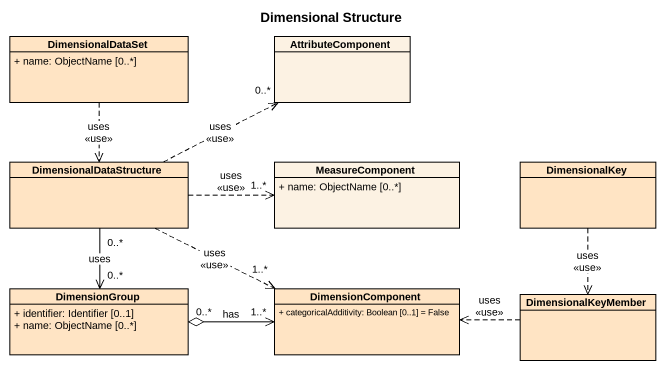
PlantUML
@startuml
title Dimensional Structure
hide circle
hide empty members
skinparam classAttributeIconSize 0
class DimensionalDataSet #FFE4C4 {
  + name: ObjectName [0..*]
}
class AttributeComponent
class DimensionalDataStructure #FFE4C4
class MeasureComponent {
  + name: ObjectName [0..*]
}
class DimensionalKey #FFE4C4
class DimensionGroup #FFE4C4 {
  + identifier: Identifier [0..1]
  + name: ObjectName [0..*]
}
class DimensionComponent #FFE4C4 {
  + categoricalAdditivity: Boolean [0..1] = False
}
class DimensionalKeyMember #FFE4C4
DimensionalDataSet ..> DimensionalDataStructure : uses\n<<use>>
DimensionalDataStructure .right.> "0..*" AttributeComponent : uses\n<<use>>
DimensionalDataStructure .right.> "1..*" MeasureComponent : uses\n<<use>>
DimensionalDataStructure "0..*" --> "0..*" DimensionGroup : uses
DimensionalDataStructure .right.> "1..*" DimensionComponent : uses\n<<use>>
DimensionalKey ..> DimensionalKeyMember : uses\n<<use>>
DimensionComponent "1..*" <-left-o "0..*" DimensionGroup : has
DimensionalKeyMember .left.> DimensionComponent : uses\n<<use>>
@enduml
